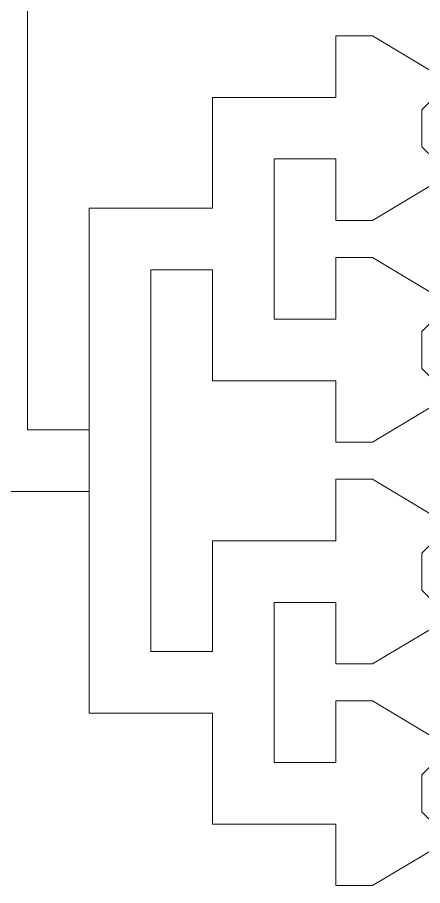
# Model space of a CAD drawing. Extents: x 1000 to 49000, y 2919 to 77300.
# Drawn here: x 39492 to 39821, y 46350 to 47055 of the extents above; entities that cross this region are included whole.
import ezdxf

# ---------------------------------------------------------------- set-up
doc = ezdxf.new("R2010")
doc.units = 13
doc.layers.add('Outer', color=1, linetype='Continuous', lineweight=0, true_color=0xff0000)

msp = doc.modelspace()

# ---------------------------------------------------------------- linework, layer by layer
at = {"layer": 'Outer'}
for points in [[(39550, 46670), (39550, 46720), (39500, 46720), (39500, 47390), (39550, 47390), (39550, 47440), (39450, 47440)], [(39830, 46380), (39780, 46350), (39750, 46350), (39750, 46400), (39650, 46400), (39650, 46490), (39550, 46490), (39550, 46670), (39550, 46720), (39550, 46900), (39650, 46900), (39650, 46990), (39750, 46990), (39750, 47040), (39780, 47040), (39830, 47010)], [(39830, 46990), (39820, 46980), (39820, 46950), (39830, 46940)], [(39830, 46920), (39780, 46890), (39750, 46890), (39750, 46940), (39700, 46940), (39700, 46810), (39750, 46810), (39750, 46860), (39780, 46860), (39830, 46830)], [(39830, 46740), (39780, 46710), (39750, 46710), (39750, 46760), (39650, 46760), (39650, 46850), (39600, 46850), (39600, 46540), (39650, 46540), (39650, 46630), (39750, 46630), (39750, 46680), (39780, 46680), (39830, 46650)], [(39830, 46810), (39820, 46800), (39820, 46770), (39830, 46760)], [(39450, 46670), (39550, 46670)], [(39830, 46630), (39820, 46620), (39820, 46590), (39830, 46580)], [(39830, 46560), (39780, 46530), (39750, 46530), (39750, 46580), (39700, 46580), (39700, 46450), (39750, 46450), (39750, 46500), (39780, 46500), (39830, 46470)], [(39830, 46450), (39820, 46440), (39820, 46410), (39830, 46400)]]:
    msp.add_lwpolyline(points, dxfattribs=at)

doc.saveas('drawing.dxf')
